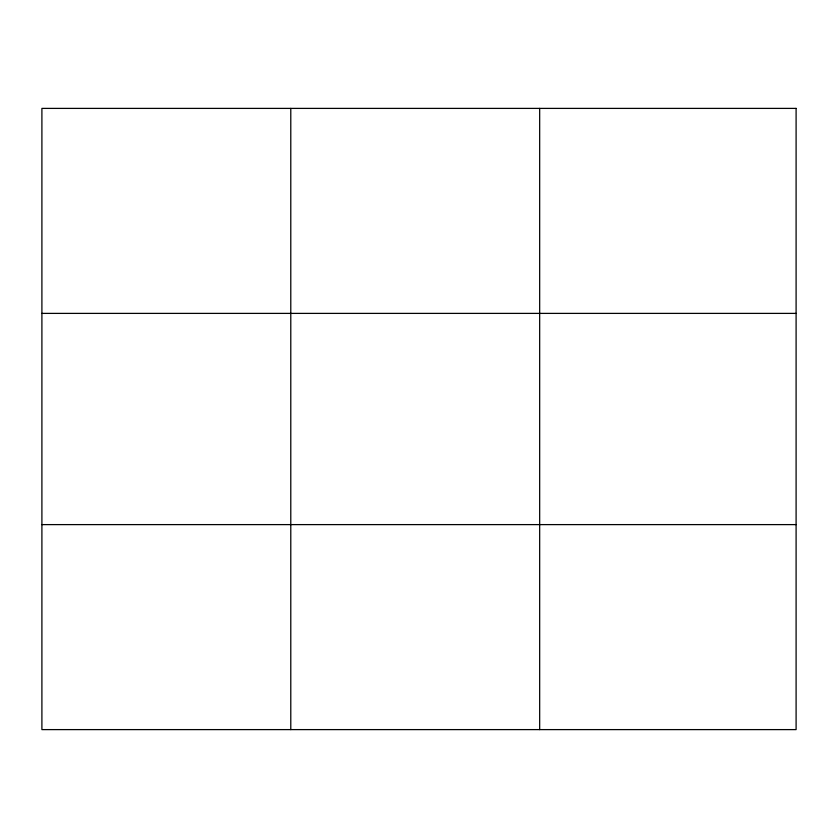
<?xml version="1.0" encoding="UTF-8"?>
<svg xmlns="http://www.w3.org/2000/svg" width="838" height="838" viewBox="0 0 838 838"><rect width="100%" height="100%" fill="white"/><g stroke="black" fill="none" stroke-linecap="round" stroke-linejoin="round"><path stroke-width="1.26" d="M290.786 108.395L290.786 729.605M539.672 108.395L539.672 729.605M41.9 313.391L796.1 313.391M41.9 524.609L796.1 524.609M796.1 108.395L796.1 729.605L41.9 729.605L41.9 108.395L796.1 108.395"/></g></svg>
